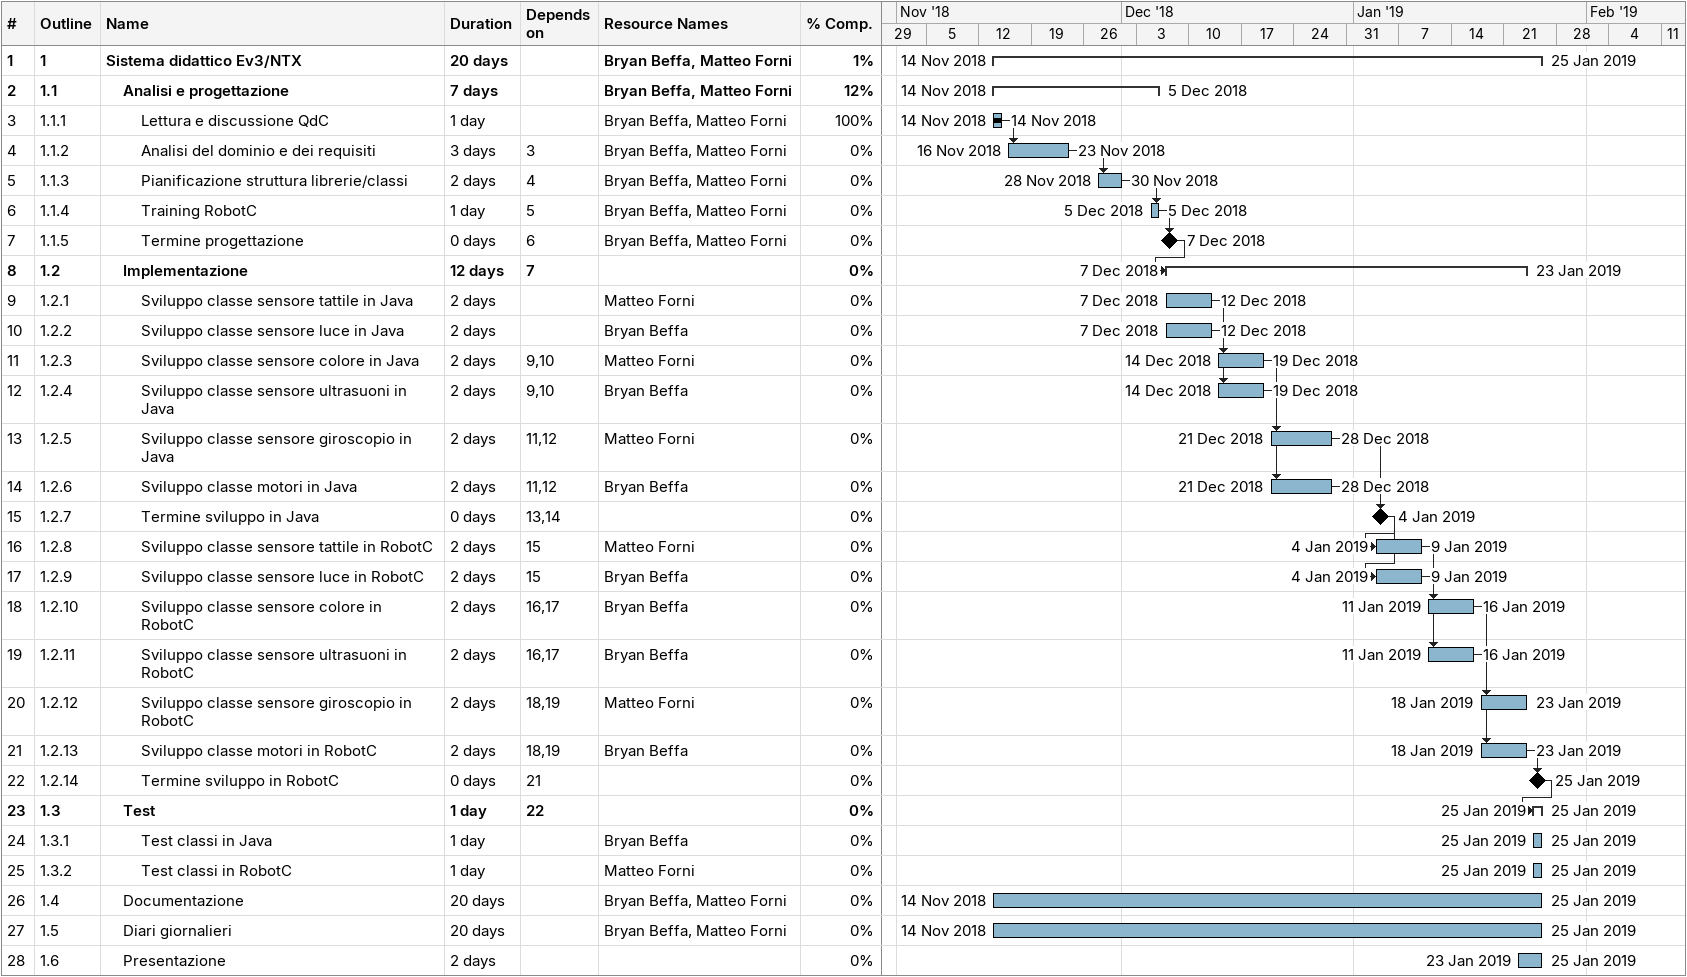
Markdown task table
| ID | WBS | Task | Duration | Start | Finish | Predecessors | Resources | % complete |
|---|---|---|---|---|---|---|---|---|
| 1 | 1 | **Sistema didattico Ev3/NTX** | 20d | 2018-11-14 | 2019-01-25 |  | Bryan Beffa, Matteo Forni | 1 |
| 2 | 1.1 | **Analisi e progettazione** | 7d | 2018-11-14 | 2018-12-05 |  | Bryan Beffa, Matteo Forni | 12 |
| 3 | 1.1.1 | Lettura e discussione QdC | 1d | 2018-11-14 | 2018-11-14 |  | Bryan Beffa, Matteo Forni | 100 |
| 4 | 1.1.2 | Analisi del dominio e dei requisiti | 3d | 2018-11-16 | 2018-11-23 | 3 | Bryan Beffa, Matteo Forni | 0 |
| 5 | 1.1.3 | Pianificazione struttura librerie/classi | 2d | 2018-11-28 | 2018-11-30 | 4 | Bryan Beffa, Matteo Forni | 0 |
| 6 | 1.1.4 | Training RobotC | 1d | 2018-12-05 | 2018-12-05 | 5 | Bryan Beffa, Matteo Forni | 0 |
| 7 | 1.1.5 | Termine progettazione | 0d | 2018-12-07 | 2018-12-07 | 6 | Bryan Beffa, Matteo Forni | 0 |
| 8 | 1.2 | **Implementazione** | 12d | 2018-12-07 | 2019-01-23 | 7 |  | 0 |
| 9 | 1.2.1 | Sviluppo classe sensore tattile in Java | 2d | 2018-12-07 | 2018-12-12 |  | Matteo Forni | 0 |
| 10 | 1.2.2 | Sviluppo classe sensore luce in Java | 2d | 2018-12-07 | 2018-12-12 |  | Bryan Beffa | 0 |
| 11 | 1.2.3 | Sviluppo classe sensore colore in Java | 2d | 2018-12-14 | 2018-12-19 | 9, 10 | Matteo Forni | 0 |
| 12 | 1.2.4 | Sviluppo classe sensore ultrasuoni in Java | 2d | 2018-12-14 | 2018-12-19 | 9, 10 | Bryan Beffa | 0 |
| 13 | 1.2.5 | Sviluppo classe sensore giroscopio in Java | 2d | 2018-12-21 | 2018-12-28 | 11, 12 | Matteo Forni | 0 |
| 14 | 1.2.6 | Sviluppo classe motori in Java | 2d | 2018-12-21 | 2018-12-28 | 11, 12 | Bryan Beffa | 0 |
| 15 | 1.2.7 | Termine sviluppo in Java | 0d | 2019-01-04 | 2019-01-04 | 13, 14 |  | 0 |
| 16 | 1.2.8 | Sviluppo classe sensore tattile in RobotC | 2d | 2019-01-04 | 2019-01-09 | 15 | Matteo Forni | 0 |
| 17 | 1.2.9 | Sviluppo classe sensore luce in RobotC | 2d | 2019-01-04 | 2019-01-09 | 15 | Bryan Beffa | 0 |
| 18 | 1.2.10 | Sviluppo classe sensore colore in RobotC | 2d | 2019-01-11 | 2019-01-16 | 16, 17 | Bryan Beffa | 0 |
| 19 | 1.2.11 | Sviluppo classe sensore ultrasuoni in RobotC | 2d | 2019-01-11 | 2019-01-16 | 16, 17 | Bryan Beffa | 0 |
| 20 | 1.2.12 | Sviluppo classe sensore giroscopio in RobotC | 2d | 2019-01-18 | 2019-01-23 | 18, 19 | Matteo Forni | 0 |
| 21 | 1.2.13 | Sviluppo classe motori in RobotC | 2d | 2019-01-18 | 2019-01-23 | 18, 19 | Bryan Beffa | 0 |
| 22 | 1.2.14 | Termine sviluppo in RobotC | 0d | 2019-01-25 | 2019-01-25 | 21 |  | 0 |
| 23 | 1.3 | **Test** | 1d | 2019-01-25 | 2019-01-25 | 22 |  | 0 |
| 24 | 1.3.1 | Test classi in Java | 1d | 2019-01-25 | 2019-01-25 |  | Bryan Beffa | 0 |
| 25 | 1.3.2 | Test classi in RobotC | 1d | 2019-01-25 | 2019-01-25 |  | Matteo Forni | 0 |
| 26 | 1.4 | Documentazione | 20d | 2018-11-14 | 2019-01-25 |  | Bryan Beffa, Matteo Forni | 0 |
| 27 | 1.5 | Diari giornalieri | 20d | 2018-11-14 | 2019-01-25 |  | Bryan Beffa, Matteo Forni | 0 |
| 28 | 1.6 | Presentazione | 2d | 2019-01-23 | 2019-01-25 |  |  | 0 |
